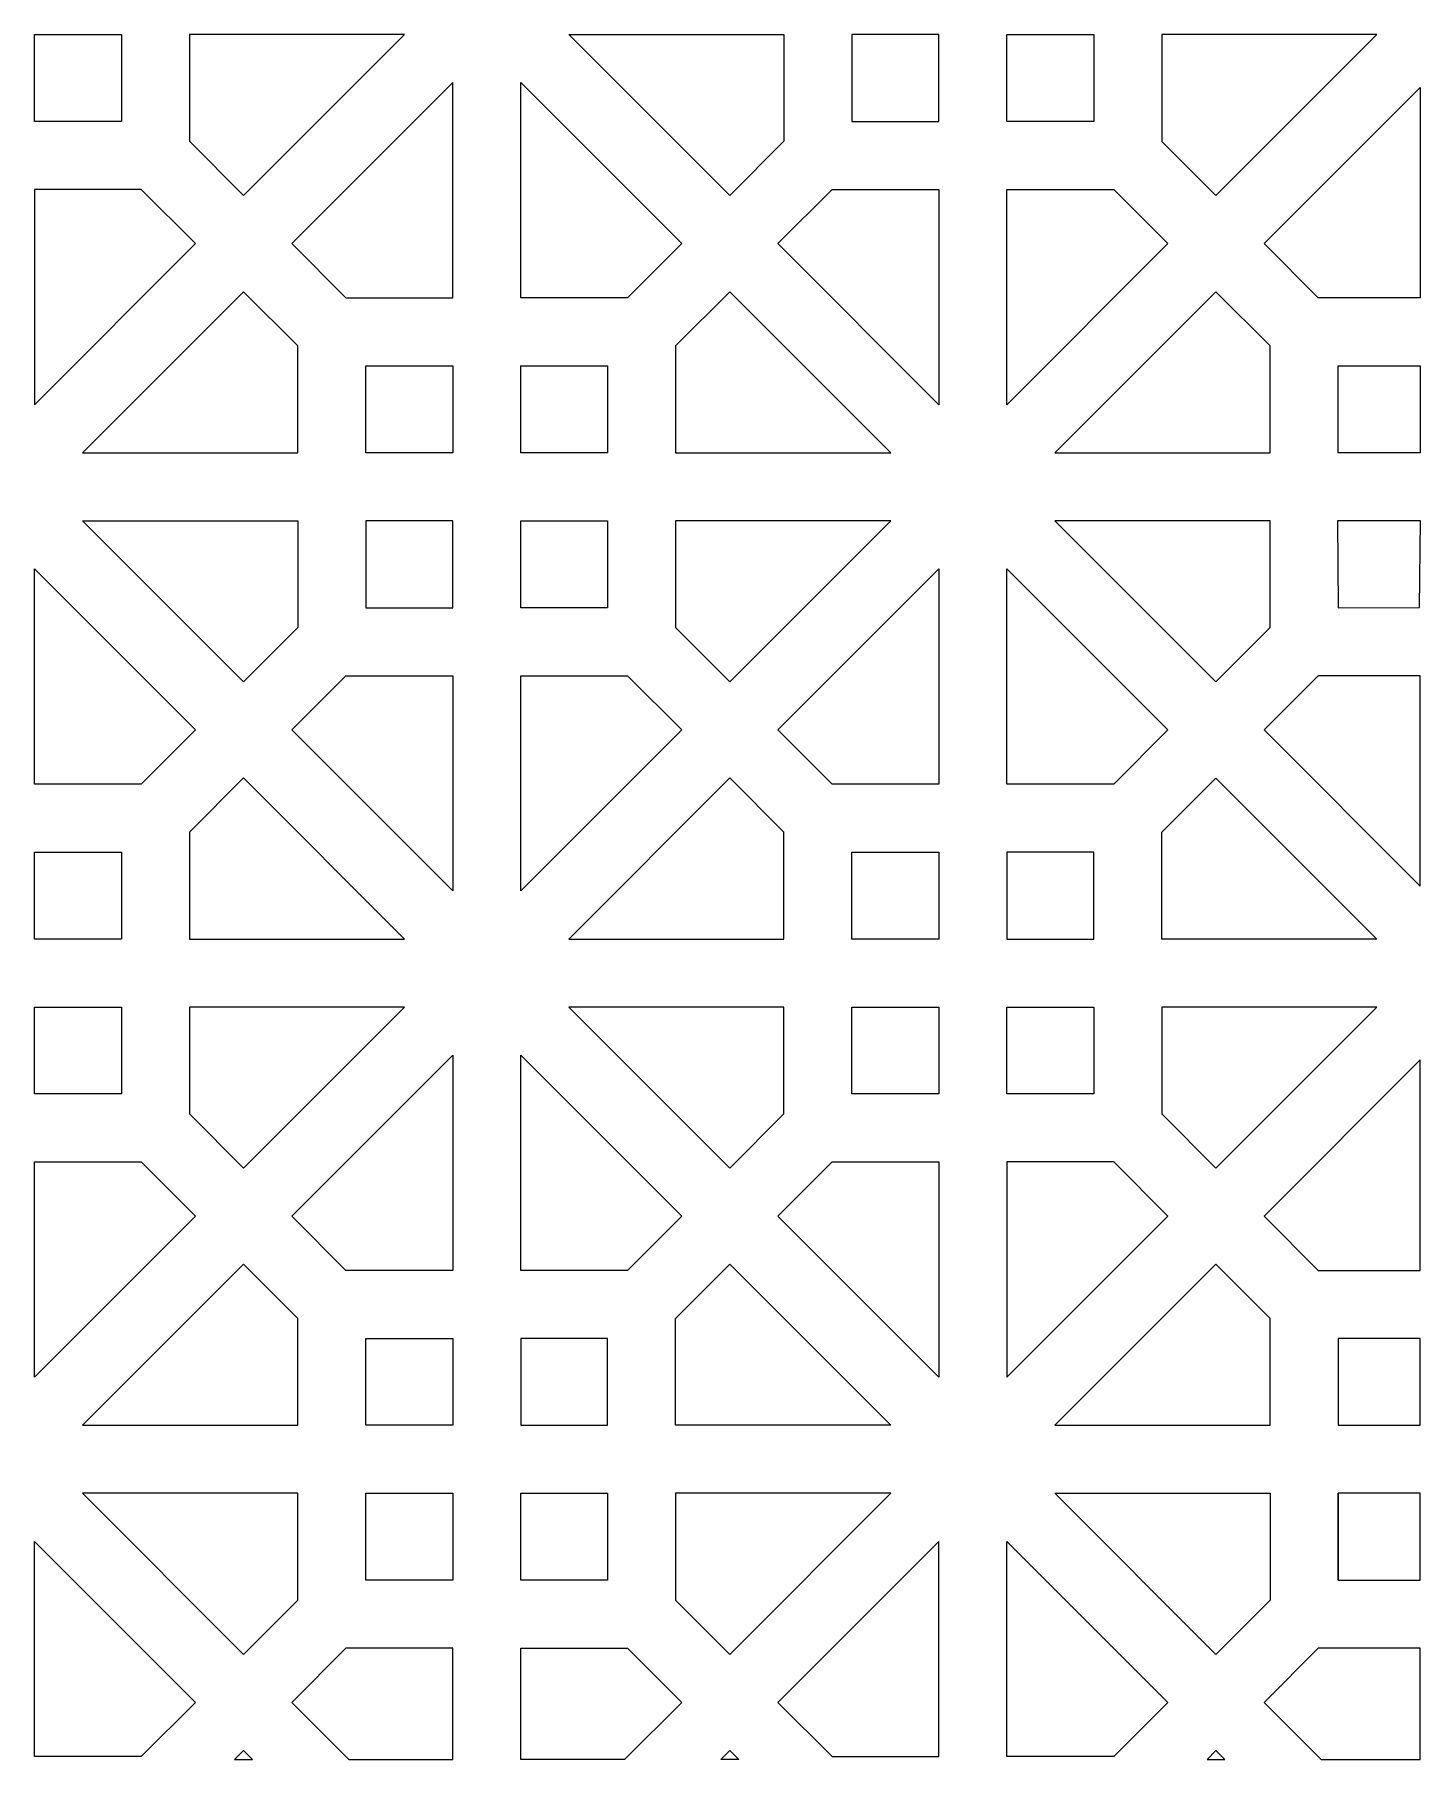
# Model space of a CAD drawing. Header units: centimetres. Extents: x -89 to 89, y -100 to 100.
# Drawn here: x 52 to 88.69, y -99.99 to -54.33 of the extents above; entities that cross this region are included whole.
import ezdxf

# ---------------------------------------------------------------- set-up
doc = ezdxf.new("R2010")
doc.units = ezdxf.units.CM
doc.header["$MEASUREMENT"] = 0
doc.layers.add('layer 1', color=7, linetype='Continuous')

msp = doc.modelspace()

# ---------------------------------------------------------------- linework, layer by layer
at = {"layer": 'layer 1', "color": 177, "lineweight": 9}
for points, knots in [([(54.29861, -54.3339), (54.29861, -54.3339), (51.99859, -54.3339), (51.99859, -54.3339), (51.99859, -54.3339), (51.99859, -54.3339), (51.99922, -56.63367), (51.99922, -56.63367), (51.99922, -56.63367), (51.99922, -56.63367), (54.29925, -56.63367), (54.29925, -56.63367), (54.29925, -56.63367), (54.29925, -56.63367), (54.29861, -54.3339), (54.29861, -54.3339)], [0, 0, 0, 0, 0.2, 0.2, 0.2, 0.2, 0.4, 0.4, 0.4, 0.4, 0.6, 0.6, 0.6, 0.6, 1, 1, 1, 1]), ([(61.79518, -54.3339), (61.79518, -54.3339), (57.53326, -58.59581), (57.53326, -58.59581), (57.53326, -58.59581), (57.53326, -58.59581), (56.09924, -57.16088), (56.09924, -57.16088), (56.09924, -57.16088), (56.09924, -57.16088), (56.09925, -54.33363), (56.09925, -54.33363), (56.09925, -54.33363), (56.09925, -54.33363), (61.79518, -54.3339), (61.79518, -54.3339)], [0, 0, 0, 0, 0.2, 0.2, 0.2, 0.2, 0.4, 0.4, 0.4, 0.4, 0.6, 0.6, 0.6, 0.6, 1, 1, 1, 1]), ([(66.14074, -54.33392), (66.14074, -54.33392), (70.40255, -58.59573), (70.40255, -58.59573), (70.40255, -58.59573), (70.40255, -58.59573), (71.83789, -57.16075), (71.83789, -57.16075), (71.83789, -57.16075), (71.83789, -57.16075), (71.8379, -54.33365), (71.8379, -54.33365), (71.8379, -54.33365), (71.8379, -54.33365), (66.14074, -54.33392), (66.14074, -54.33392)], [0, 0, 0, 0, 0.2, 0.2, 0.2, 0.2, 0.4, 0.4, 0.4, 0.4, 0.6, 0.6, 0.6, 0.6, 1, 1, 1, 1]), ([(73.63726, -54.33392), (73.63726, -54.33392), (75.93728, -54.33392), (75.93728, -54.33392), (75.93728, -54.33392), (75.93728, -54.33392), (75.93792, -56.63361), (75.93792, -56.63361), (75.93792, -56.63361), (75.93792, -56.63361), (73.6379, -56.63361), (73.6379, -56.63361), (73.6379, -56.63361), (73.6379, -56.63361), (73.63726, -54.33392), (73.63726, -54.33392)], [0, 0, 0, 0, 0.2, 0.2, 0.2, 0.2, 0.4, 0.4, 0.4, 0.4, 0.6, 0.6, 0.6, 0.6, 1, 1, 1, 1]), ([(77.73728, -56.63389), (77.73728, -56.63389), (80.03726, -56.63388), (80.03726, -56.63388), (80.03726, -56.63388), (80.03726, -56.63388), (80.03789, -54.33365), (80.03789, -54.33365), (80.03789, -54.33365), (80.03789, -54.33365), (77.73792, -54.33366), (77.73792, -54.33366), (77.73792, -54.33366), (77.73792, -54.33366), (77.73728, -56.63389), (77.73728, -56.63389)], [0, 0, 0, 0, 0.2, 0.2, 0.2, 0.2, 0.4, 0.4, 0.4, 0.4, 0.6, 0.6, 0.6, 0.6, 1, 1, 1, 1]), ([(81.83726, -57.16109), (81.83726, -57.16109), (81.83726, -54.33392), (81.83726, -54.33392), (81.83726, -54.33392), (81.83726, -54.33392), (87.53446, -54.33365), (87.53446, -54.33365), (87.53446, -54.33365), (87.53446, -54.33365), (83.27259, -58.5955), (83.27259, -58.5955), (83.27259, -58.5955), (83.27259, -58.5955), (81.83726, -57.16109), (81.83726, -57.16109)], [0, 0, 0, 0, 0.2, 0.2, 0.2, 0.2, 0.4, 0.4, 0.4, 0.4, 0.6, 0.6, 0.6, 0.6, 1, 1, 1, 1]), ([(63.06792, -55.60671), (63.06792, -55.60671), (63.06794, -61.30324), (63.06794, -61.30324), (63.06794, -61.30324), (63.06794, -61.30324), (60.24136, -61.30297), (60.24136, -61.30297), (60.24136, -61.30297), (60.24136, -61.30297), (58.8067, -59.86831), (58.8067, -59.86831), (58.8067, -59.86831), (58.8067, -59.86831), (63.06792, -55.60671), (63.06792, -55.60671)], [0, 0, 0, 0, 0.2, 0.2, 0.2, 0.2, 0.4, 0.4, 0.4, 0.4, 0.6, 0.6, 0.6, 0.6, 1, 1, 1, 1]), ([(69.12978, -59.86856), (69.12978, -59.86856), (64.86794, -55.60671), (64.86794, -55.60671), (64.86794, -55.60671), (64.86794, -55.60671), (64.86858, -61.30297), (64.86858, -61.30297), (64.86858, -61.30297), (64.86858, -61.30297), (67.69573, -61.30297), (67.69573, -61.30297), (67.69573, -61.30297), (67.69573, -61.30297), (69.12978, -59.86856), (69.12978, -59.86856)], [0, 0, 0, 0, 0.2, 0.2, 0.2, 0.2, 0.4, 0.4, 0.4, 0.4, 0.6, 0.6, 0.6, 0.6, 1, 1, 1, 1]), ([(88.67955, -55.73384), (88.67955, -55.73384), (84.54478, -59.86863), (84.54478, -59.86863), (84.54478, -59.86863), (84.54478, -59.86863), (85.9801, -61.30304), (85.9801, -61.30304), (85.9801, -61.30304), (85.9801, -61.30304), (88.68019, -61.3031), (88.68019, -61.3031), (88.68019, -61.3031), (88.68019, -61.3031), (88.67955, -55.73384), (88.67955, -55.73384)], [0, 0, 0, 0, 0.2, 0.2, 0.2, 0.2, 0.4, 0.4, 0.4, 0.4, 0.6, 0.6, 0.6, 0.6, 1, 1, 1, 1]), ([(51.99861, -64.13047), (51.99861, -64.13047), (51.99859, -58.43394), (51.99859, -58.43394), (51.99859, -58.43394), (51.99859, -58.43394), (54.82645, -58.43367), (54.82645, -58.43367), (54.82645, -58.43367), (54.82645, -58.43367), (56.26111, -59.86833), (56.26111, -59.86833), (56.26111, -59.86833), (56.26111, -59.86833), (51.99861, -64.13047), (51.99861, -64.13047)], [0, 0, 0, 0, 0.2, 0.2, 0.2, 0.2, 0.4, 0.4, 0.4, 0.4, 0.6, 0.6, 0.6, 0.6, 1, 1, 1, 1]), ([(71.67534, -59.86853), (71.67534, -59.86853), (75.93728, -64.13046), (75.93728, -64.13046), (75.93728, -64.13046), (75.93728, -64.13046), (75.93792, -58.43361), (75.93792, -58.43361), (75.93792, -58.43361), (75.93792, -58.43361), (73.11062, -58.43359), (73.11062, -58.43359), (73.11062, -58.43359), (73.11062, -58.43359), (71.67534, -59.86853), (71.67534, -59.86853)], [0, 0, 0, 0, 0.2, 0.2, 0.2, 0.2, 0.4, 0.4, 0.4, 0.4, 0.6, 0.6, 0.6, 0.6, 1, 1, 1, 1]), ([(77.73728, -64.13045), (77.73728, -64.13045), (81.99915, -59.86855), (81.99915, -59.86855), (81.99915, -59.86855), (81.99915, -59.86855), (80.56511, -58.4336), (80.56511, -58.4336), (80.56511, -58.4336), (80.56511, -58.4336), (77.73792, -58.4336), (77.73792, -58.4336), (77.73792, -58.4336), (77.73792, -58.4336), (77.73728, -64.13045), (77.73728, -64.13045)], [0, 0, 0, 0, 0.2, 0.2, 0.2, 0.2, 0.4, 0.4, 0.4, 0.4, 0.6, 0.6, 0.6, 0.6, 1, 1, 1, 1]), ([(53.27135, -65.40328), (53.27135, -65.40328), (57.53327, -61.14137), (57.53327, -61.14137), (57.53327, -61.14137), (57.53327, -61.14137), (58.96857, -62.57576), (58.96857, -62.57576), (58.96857, -62.57576), (58.96857, -62.57576), (58.96856, -65.40301), (58.96856, -65.40301), (58.96856, -65.40301), (58.96856, -65.40301), (53.27135, -65.40328), (53.27135, -65.40328)], [0, 0, 0, 0, 0.2, 0.2, 0.2, 0.2, 0.4, 0.4, 0.4, 0.4, 0.6, 0.6, 0.6, 0.6, 1, 1, 1, 1]), ([(68.96792, -65.40328), (68.96792, -65.40328), (68.96792, -62.57598), (68.96792, -62.57598), (68.96792, -62.57598), (68.96792, -62.57598), (70.4032, -61.14108), (70.4032, -61.14108), (70.4032, -61.14108), (70.4032, -61.14108), (74.66515, -65.40301), (74.66515, -65.40301), (74.66515, -65.40301), (74.66515, -65.40301), (68.96792, -65.40328), (68.96792, -65.40328)], [0, 0, 0, 0, 0.2, 0.2, 0.2, 0.2, 0.4, 0.4, 0.4, 0.4, 0.6, 0.6, 0.6, 0.6, 1, 1, 1, 1]), ([(84.70667, -62.57609), (84.70667, -62.57609), (84.70667, -65.40326), (84.70667, -65.40326), (84.70667, -65.40326), (84.70667, -65.40326), (79.01075, -65.40299), (79.01075, -65.40299), (79.01075, -65.40299), (79.01075, -65.40299), (83.27262, -61.14114), (83.27262, -61.14114), (83.27262, -61.14114), (83.27262, -61.14114), (84.70667, -62.57609), (84.70667, -62.57609)], [0, 0, 0, 0, 0.2, 0.2, 0.2, 0.2, 0.4, 0.4, 0.4, 0.4, 0.6, 0.6, 0.6, 0.6, 1, 1, 1, 1]), ([(60.76792, -65.40328), (60.76792, -65.40328), (63.06794, -65.40328), (63.06794, -65.40328), (63.06794, -65.40328), (63.06794, -65.40328), (63.06859, -63.10297), (63.06859, -63.10297), (63.06859, -63.10297), (63.06859, -63.10297), (60.76856, -63.10297), (60.76856, -63.10297), (60.76856, -63.10297), (60.76856, -63.10297), (60.76792, -65.40328), (60.76792, -65.40328)], [0, 0, 0, 0, 0.2, 0.2, 0.2, 0.2, 0.4, 0.4, 0.4, 0.4, 0.6, 0.6, 0.6, 0.6, 1, 1, 1, 1]), ([(64.86794, -63.10324), (64.86794, -63.10324), (64.86794, -65.40328), (64.86794, -65.40328), (64.86794, -65.40328), (64.86794, -65.40328), (67.16857, -65.40301), (67.16857, -65.40301), (67.16857, -65.40301), (67.16857, -65.40301), (67.16856, -63.10297), (67.16856, -63.10297), (67.16856, -63.10297), (67.16856, -63.10297), (64.86794, -63.10324), (64.86794, -63.10324)], [0, 0, 0, 0, 0.2, 0.2, 0.2, 0.2, 0.4, 0.4, 0.4, 0.4, 0.6, 0.6, 0.6, 0.6, 1, 1, 1, 1]), ([(88.67955, -65.40329), (88.67955, -65.40329), (88.67955, -63.10329), (88.67955, -63.10329), (88.67955, -63.10329), (88.67955, -63.10329), (86.50731, -63.10303), (86.50731, -63.10303), (86.50731, -63.10303), (86.50731, -63.10303), (86.50732, -65.40299), (86.50732, -65.40299), (86.50732, -65.40299), (86.50732, -65.40299), (88.67955, -65.40329), (88.67955, -65.40329)], [0, 0, 0, 0, 0.2, 0.2, 0.2, 0.2, 0.4, 0.4, 0.4, 0.4, 0.6, 0.6, 0.6, 0.6, 1, 1, 1, 1]), ([(53.2714, -67.20328), (53.2714, -67.20328), (57.53321, -71.46509), (57.53321, -71.46509), (57.53321, -71.46509), (57.53321, -71.46509), (58.96855, -70.03011), (58.96855, -70.03011), (58.96855, -70.03011), (58.96855, -70.03011), (58.96856, -67.20301), (58.96856, -67.20301), (58.96856, -67.20301), (58.96856, -67.20301), (53.2714, -67.20328), (53.2714, -67.20328)], [0, 0, 0, 0, 0.2, 0.2, 0.2, 0.2, 0.4, 0.4, 0.4, 0.4, 0.6, 0.6, 0.6, 0.6, 1, 1, 1, 1]), ([(60.76792, -67.20328), (60.76792, -67.20328), (63.06794, -67.20328), (63.06794, -67.20328), (63.06794, -67.20328), (63.06794, -67.20328), (63.06858, -69.50297), (63.06858, -69.50297), (63.06858, -69.50297), (63.06858, -69.50297), (60.76856, -69.50297), (60.76856, -69.50297), (60.76856, -69.50297), (60.76856, -69.50297), (60.76792, -67.20328), (60.76792, -67.20328)], [0, 0, 0, 0, 0.2, 0.2, 0.2, 0.2, 0.4, 0.4, 0.4, 0.4, 0.6, 0.6, 0.6, 0.6, 1, 1, 1, 1]), ([(64.86794, -69.50325), (64.86794, -69.50325), (67.16792, -69.50324), (67.16792, -69.50324), (67.16792, -69.50324), (67.16792, -69.50324), (67.16855, -67.20301), (67.16855, -67.20301), (67.16855, -67.20301), (67.16855, -67.20301), (64.86858, -67.20302), (64.86858, -67.20302), (64.86858, -67.20302), (64.86858, -67.20302), (64.86794, -69.50325), (64.86794, -69.50325)], [0, 0, 0, 0, 0.2, 0.2, 0.2, 0.2, 0.4, 0.4, 0.4, 0.4, 0.6, 0.6, 0.6, 0.6, 1, 1, 1, 1]), ([(68.96792, -70.03045), (68.96792, -70.03045), (68.96792, -67.20328), (68.96792, -67.20328), (68.96792, -67.20328), (68.96792, -67.20328), (74.66512, -67.20301), (74.66512, -67.20301), (74.66512, -67.20301), (74.66512, -67.20301), (70.40325, -71.46486), (70.40325, -71.46486), (70.40325, -71.46486), (70.40325, -71.46486), (68.96792, -70.03045), (68.96792, -70.03045)], [0, 0, 0, 0, 0.2, 0.2, 0.2, 0.2, 0.4, 0.4, 0.4, 0.4, 0.6, 0.6, 0.6, 0.6, 1, 1, 1, 1]), ([(84.70667, -67.20326), (84.70667, -67.20326), (84.70667, -70.03056), (84.70667, -70.03056), (84.70667, -70.03056), (84.70667, -70.03056), (83.27267, -71.46492), (83.27267, -71.46492), (83.27267, -71.46492), (83.27267, -71.46492), (79.01072, -67.20299), (79.01072, -67.20299), (79.01072, -67.20299), (79.01072, -67.20299), (84.70667, -67.20326), (84.70667, -67.20326)], [0, 0, 0, 0, 0.2, 0.2, 0.2, 0.2, 0.4, 0.4, 0.4, 0.4, 0.6, 0.6, 0.6, 0.6, 1, 1, 1, 1]), ([(88.68638, -67.20249), (88.68638, -67.20249), (88.66117, -69.50249), (88.66117, -69.50249), (88.66117, -69.50249), (88.66117, -69.50249), (86.50731, -69.50303), (86.50731, -69.50303), (86.50731, -69.50303), (86.50731, -69.50303), (86.48892, -67.20222), (86.48892, -67.20222), (86.48892, -67.20222), (86.48892, -67.20222), (88.68638, -67.20249), (88.68638, -67.20249)], [0, 0, 0, 0, 0.2, 0.2, 0.2, 0.2, 0.4, 0.4, 0.4, 0.4, 0.6, 0.6, 0.6, 0.6, 1, 1, 1, 1]), ([(56.26042, -72.7379), (56.26042, -72.7379), (51.99858, -68.47605), (51.99858, -68.47605), (51.99858, -68.47605), (51.99858, -68.47605), (51.99922, -74.17231), (51.99922, -74.17231), (51.99922, -74.17231), (51.99922, -74.17231), (54.82637, -74.17231), (54.82637, -74.17231), (54.82637, -74.17231), (54.82637, -74.17231), (56.26042, -72.7379), (56.26042, -72.7379)], [0, 0, 0, 0, 0.2, 0.2, 0.2, 0.2, 0.4, 0.4, 0.4, 0.4, 0.6, 0.6, 0.6, 0.6, 1, 1, 1, 1]), ([(75.93731, -68.47609), (75.93731, -68.47609), (71.67544, -72.73799), (71.67544, -72.73799), (71.67544, -72.73799), (71.67544, -72.73799), (73.11076, -74.1724), (73.11076, -74.1724), (73.11076, -74.1724), (73.11076, -74.1724), (75.93795, -74.1724), (75.93795, -74.1724), (75.93795, -74.1724), (75.93795, -74.1724), (75.93731, -68.47609), (75.93731, -68.47609)], [0, 0, 0, 0, 0.2, 0.2, 0.2, 0.2, 0.4, 0.4, 0.4, 0.4, 0.6, 0.6, 0.6, 0.6, 1, 1, 1, 1]), ([(81.99925, -72.73801), (81.99925, -72.73801), (77.73731, -68.47608), (77.73731, -68.47608), (77.73731, -68.47608), (77.73731, -68.47608), (77.73795, -74.17239), (77.73795, -74.17239), (77.73795, -74.17239), (77.73795, -74.17239), (80.56525, -74.17241), (80.56525, -74.17241), (80.56525, -74.17241), (80.56525, -74.17241), (81.99925, -72.73801), (81.99925, -72.73801)], [0, 0, 0, 0, 0.2, 0.2, 0.2, 0.2, 0.4, 0.4, 0.4, 0.4, 0.6, 0.6, 0.6, 0.6, 1, 1, 1, 1]), ([(58.806, -72.73789), (58.806, -72.73789), (63.06794, -76.99982), (63.06794, -76.99982), (63.06794, -76.99982), (63.06794, -76.99982), (63.06858, -71.30297), (63.06858, -71.30297), (63.06858, -71.30297), (63.06858, -71.30297), (60.24128, -71.30295), (60.24128, -71.30295), (60.24128, -71.30295), (60.24128, -71.30295), (58.806, -72.73789), (58.806, -72.73789)], [0, 0, 0, 0, 0.2, 0.2, 0.2, 0.2, 0.4, 0.4, 0.4, 0.4, 0.6, 0.6, 0.6, 0.6, 1, 1, 1, 1]), ([(64.86794, -76.99981), (64.86794, -76.99981), (69.12981, -72.73791), (69.12981, -72.73791), (69.12981, -72.73791), (69.12981, -72.73791), (67.69577, -71.30296), (67.69577, -71.30296), (67.69577, -71.30296), (67.69577, -71.30296), (64.86858, -71.30296), (64.86858, -71.30296), (64.86858, -71.30296), (64.86858, -71.30296), (64.86794, -76.99981), (64.86794, -76.99981)], [0, 0, 0, 0, 0.2, 0.2, 0.2, 0.2, 0.4, 0.4, 0.4, 0.4, 0.6, 0.6, 0.6, 0.6, 1, 1, 1, 1]), ([(88.67955, -71.3033), (88.67955, -71.3033), (88.67955, -76.8727), (88.67955, -76.8727), (88.67955, -76.8727), (88.67955, -76.8727), (84.54545, -72.73771), (84.54545, -72.73771), (84.54545, -72.73771), (84.54545, -72.73771), (85.98014, -71.30303), (85.98014, -71.30303), (85.98014, -71.30303), (85.98014, -71.30303), (88.67955, -71.3033), (88.67955, -71.3033)], [0, 0, 0, 0, 0.2, 0.2, 0.2, 0.2, 0.4, 0.4, 0.4, 0.4, 0.6, 0.6, 0.6, 0.6, 1, 1, 1, 1]), ([(56.09856, -78.27262), (56.09856, -78.27262), (56.09856, -75.44532), (56.09856, -75.44532), (56.09856, -75.44532), (56.09856, -75.44532), (57.53384, -74.01042), (57.53384, -74.01042), (57.53384, -74.01042), (57.53384, -74.01042), (61.79579, -78.27235), (61.79579, -78.27235), (61.79579, -78.27235), (61.79579, -78.27235), (56.09856, -78.27262), (56.09856, -78.27262)], [0, 0, 0, 0, 0.2, 0.2, 0.2, 0.2, 0.4, 0.4, 0.4, 0.4, 0.6, 0.6, 0.6, 0.6, 1, 1, 1, 1]), ([(71.83733, -75.44545), (71.83733, -75.44545), (71.83733, -78.27262), (71.83733, -78.27262), (71.83733, -78.27262), (71.83733, -78.27262), (66.14141, -78.27235), (66.14141, -78.27235), (66.14141, -78.27235), (66.14141, -78.27235), (70.40328, -74.0105), (70.40328, -74.0105), (70.40328, -74.0105), (70.40328, -74.0105), (71.83733, -75.44545), (71.83733, -75.44545)], [0, 0, 0, 0, 0.2, 0.2, 0.2, 0.2, 0.4, 0.4, 0.4, 0.4, 0.6, 0.6, 0.6, 0.6, 1, 1, 1, 1]), ([(87.53385, -78.27262), (87.53385, -78.27262), (83.27204, -74.01081), (83.27204, -74.01081), (83.27204, -74.01081), (83.27204, -74.01081), (81.83798, -75.44525), (81.83798, -75.44525), (81.83798, -75.44525), (81.83798, -75.44525), (81.83797, -78.27235), (81.83797, -78.27235), (81.83797, -78.27235), (81.83797, -78.27235), (87.53385, -78.27262), (87.53385, -78.27262)], [0, 0, 0, 0, 0.2, 0.2, 0.2, 0.2, 0.4, 0.4, 0.4, 0.4, 0.6, 0.6, 0.6, 0.6, 1, 1, 1, 1]), ([(51.99858, -75.97258), (51.99858, -75.97258), (51.99858, -78.27262), (51.99858, -78.27262), (51.99858, -78.27262), (51.99858, -78.27262), (54.29921, -78.27235), (54.29921, -78.27235), (54.29921, -78.27235), (54.29921, -78.27235), (54.2992, -75.97231), (54.2992, -75.97231), (54.2992, -75.97231), (54.2992, -75.97231), (51.99858, -75.97258), (51.99858, -75.97258)], [0, 0, 0, 0, 0.2, 0.2, 0.2, 0.2, 0.4, 0.4, 0.4, 0.4, 0.6, 0.6, 0.6, 0.6, 1, 1, 1, 1]), ([(75.93731, -75.97265), (75.93731, -75.97265), (73.63733, -75.97266), (73.63733, -75.97266), (73.63733, -75.97266), (73.63733, -75.97266), (73.63798, -78.27235), (73.63798, -78.27235), (73.63798, -78.27235), (73.63798, -78.27235), (75.93795, -78.27234), (75.93795, -78.27234), (75.93795, -78.27234), (75.93795, -78.27234), (75.93731, -75.97265), (75.93731, -75.97265)], [0, 0, 0, 0, 0.2, 0.2, 0.2, 0.2, 0.4, 0.4, 0.4, 0.4, 0.6, 0.6, 0.6, 0.6, 1, 1, 1, 1]), ([(80.03733, -78.27262), (80.03733, -78.27262), (77.73731, -78.27262), (77.73731, -78.27262), (77.73731, -78.27262), (77.73731, -78.27262), (77.73795, -75.97239), (77.73795, -75.97239), (77.73795, -75.97239), (77.73795, -75.97239), (80.03797, -75.97239), (80.03797, -75.97239), (80.03797, -75.97239), (80.03797, -75.97239), (80.03733, -78.27262), (80.03733, -78.27262)], [0, 0, 0, 0, 0.2, 0.2, 0.2, 0.2, 0.4, 0.4, 0.4, 0.4, 0.6, 0.6, 0.6, 0.6, 1, 1, 1, 1]), ([(51.99858, -82.37259), (51.99858, -82.37259), (54.29856, -82.37258), (54.29856, -82.37258), (54.29856, -82.37258), (54.29856, -82.37258), (54.29919, -80.07235), (54.29919, -80.07235), (54.29919, -80.07235), (54.29919, -80.07235), (51.99922, -80.07236), (51.99922, -80.07236), (51.99922, -80.07236), (51.99922, -80.07236), (51.99858, -82.37259), (51.99858, -82.37259)], [0, 0, 0, 0, 0.2, 0.2, 0.2, 0.2, 0.4, 0.4, 0.4, 0.4, 0.6, 0.6, 0.6, 0.6, 1, 1, 1, 1]), ([(56.09856, -82.89979), (56.09856, -82.89979), (56.09856, -80.07262), (56.09856, -80.07262), (56.09856, -80.07262), (56.09856, -80.07262), (61.79576, -80.07235), (61.79576, -80.07235), (61.79576, -80.07235), (61.79576, -80.07235), (57.53389, -84.3342), (57.53389, -84.3342), (57.53389, -84.3342), (57.53389, -84.3342), (56.09856, -82.89979), (56.09856, -82.89979)], [0, 0, 0, 0, 0.2, 0.2, 0.2, 0.2, 0.4, 0.4, 0.4, 0.4, 0.6, 0.6, 0.6, 0.6, 1, 1, 1, 1]), ([(71.83733, -80.07262), (71.83733, -80.07262), (71.83733, -82.89992), (71.83733, -82.89992), (71.83733, -82.89992), (71.83733, -82.89992), (70.40333, -84.33428), (70.40333, -84.33428), (70.40333, -84.33428), (70.40333, -84.33428), (66.14138, -80.07235), (66.14138, -80.07235), (66.14138, -80.07235), (66.14138, -80.07235), (71.83733, -80.07262), (71.83733, -80.07262)], [0, 0, 0, 0, 0.2, 0.2, 0.2, 0.2, 0.4, 0.4, 0.4, 0.4, 0.6, 0.6, 0.6, 0.6, 1, 1, 1, 1]), ([(75.93731, -82.37266), (75.93731, -82.37266), (75.93731, -80.07262), (75.93731, -80.07262), (75.93731, -80.07262), (75.93731, -80.07262), (73.63796, -80.07235), (73.63796, -80.07235), (73.63796, -80.07235), (73.63796, -80.07235), (73.63797, -82.37239), (73.63797, -82.37239), (73.63797, -82.37239), (73.63797, -82.37239), (75.93731, -82.37266), (75.93731, -82.37266)], [0, 0, 0, 0, 0.2, 0.2, 0.2, 0.2, 0.4, 0.4, 0.4, 0.4, 0.6, 0.6, 0.6, 0.6, 1, 1, 1, 1]), ([(80.03733, -80.07262), (80.03733, -80.07262), (77.73731, -80.07262), (77.73731, -80.07262), (77.73731, -80.07262), (77.73731, -80.07262), (77.73794, -82.37239), (77.73794, -82.37239), (77.73794, -82.37239), (77.73794, -82.37239), (80.03797, -82.37239), (80.03797, -82.37239), (80.03797, -82.37239), (80.03797, -82.37239), (80.03733, -80.07262), (80.03733, -80.07262)], [0, 0, 0, 0, 0.2, 0.2, 0.2, 0.2, 0.4, 0.4, 0.4, 0.4, 0.6, 0.6, 0.6, 0.6, 1, 1, 1, 1]), ([(87.5339, -80.07262), (87.5339, -80.07262), (83.27198, -84.33453), (83.27198, -84.33453), (83.27198, -84.33453), (83.27198, -84.33453), (81.83796, -82.8996), (81.83796, -82.8996), (81.83796, -82.8996), (81.83796, -82.8996), (81.83797, -80.07235), (81.83797, -80.07235), (81.83797, -80.07235), (81.83797, -80.07235), (87.5339, -80.07262), (87.5339, -80.07262)], [0, 0, 0, 0, 0.2, 0.2, 0.2, 0.2, 0.4, 0.4, 0.4, 0.4, 0.6, 0.6, 0.6, 0.6, 1, 1, 1, 1]), ([(63.06795, -81.34543), (63.06795, -81.34543), (58.80608, -85.60733), (58.80608, -85.60733), (58.80608, -85.60733), (58.80608, -85.60733), (60.2414, -87.04174), (60.2414, -87.04174), (60.2414, -87.04174), (60.2414, -87.04174), (63.06859, -87.04174), (63.06859, -87.04174), (63.06859, -87.04174), (63.06859, -87.04174), (63.06795, -81.34543), (63.06795, -81.34543)], [0, 0, 0, 0, 0.2, 0.2, 0.2, 0.2, 0.4, 0.4, 0.4, 0.4, 0.6, 0.6, 0.6, 0.6, 1, 1, 1, 1]), ([(69.12989, -85.60735), (69.12989, -85.60735), (64.86795, -81.34542), (64.86795, -81.34542), (64.86795, -81.34542), (64.86795, -81.34542), (64.86859, -87.04173), (64.86859, -87.04173), (64.86859, -87.04173), (64.86859, -87.04173), (67.69589, -87.04175), (67.69589, -87.04175), (67.69589, -87.04175), (67.69589, -87.04175), (69.12989, -85.60735), (69.12989, -85.60735)], [0, 0, 0, 0, 0.2, 0.2, 0.2, 0.2, 0.4, 0.4, 0.4, 0.4, 0.6, 0.6, 0.6, 0.6, 1, 1, 1, 1]), ([(88.67955, -81.47254), (88.67955, -81.47254), (88.67955, -87.04195), (88.67955, -87.04195), (88.67955, -87.04195), (88.67955, -87.04195), (85.9801, -87.04169), (85.9801, -87.04169), (85.9801, -87.04169), (85.9801, -87.04169), (84.54544, -85.60703), (84.54544, -85.60703), (84.54544, -85.60703), (84.54544, -85.60703), (88.67955, -81.47254), (88.67955, -81.47254)], [0, 0, 0, 0, 0.2, 0.2, 0.2, 0.2, 0.4, 0.4, 0.4, 0.4, 0.6, 0.6, 0.6, 0.6, 1, 1, 1, 1]), ([(51.99858, -89.86915), (51.99858, -89.86915), (56.26045, -85.60725), (56.26045, -85.60725), (56.26045, -85.60725), (56.26045, -85.60725), (54.82641, -84.1723), (54.82641, -84.1723), (54.82641, -84.1723), (54.82641, -84.1723), (51.99922, -84.1723), (51.99922, -84.1723), (51.99922, -84.1723), (51.99922, -84.1723), (51.99858, -89.86915), (51.99858, -89.86915)], [0, 0, 0, 0, 0.2, 0.2, 0.2, 0.2, 0.4, 0.4, 0.4, 0.4, 0.6, 0.6, 0.6, 0.6, 1, 1, 1, 1]), ([(71.67547, -85.60734), (71.67547, -85.60734), (75.93731, -89.86919), (75.93731, -89.86919), (75.93731, -89.86919), (75.93731, -89.86919), (75.93795, -84.17239), (75.93795, -84.17239), (75.93795, -84.17239), (75.93795, -84.17239), (73.1108, -84.17239), (73.1108, -84.17239), (73.1108, -84.17239), (73.1108, -84.17239), (71.67547, -85.60734), (71.67547, -85.60734)], [0, 0, 0, 0, 0.2, 0.2, 0.2, 0.2, 0.4, 0.4, 0.4, 0.4, 0.6, 0.6, 0.6, 0.6, 1, 1, 1, 1]), ([(77.73733, -89.86919), (77.73733, -89.86919), (77.73731, -84.17266), (77.73731, -84.17266), (77.73731, -84.17266), (77.73731, -84.17266), (80.56517, -84.17239), (80.56517, -84.17239), (80.56517, -84.17239), (80.56517, -84.17239), (81.99983, -85.60705), (81.99983, -85.60705), (81.99983, -85.60705), (81.99983, -85.60705), (77.73733, -89.86919), (77.73733, -89.86919)], [0, 0, 0, 0, 0.2, 0.2, 0.2, 0.2, 0.4, 0.4, 0.4, 0.4, 0.6, 0.6, 0.6, 0.6, 1, 1, 1, 1]), ([(58.96797, -88.31479), (58.96797, -88.31479), (58.96797, -91.14196), (58.96797, -91.14196), (58.96797, -91.14196), (58.96797, -91.14196), (53.27205, -91.14169), (53.27205, -91.14169), (53.27205, -91.14169), (53.27205, -91.14169), (57.53392, -86.87984), (57.53392, -86.87984), (57.53392, -86.87984), (57.53392, -86.87984), (58.96797, -88.31479), (58.96797, -88.31479)], [0, 0, 0, 0, 0.2, 0.2, 0.2, 0.2, 0.4, 0.4, 0.4, 0.4, 0.6, 0.6, 0.6, 0.6, 1, 1, 1, 1]), ([(74.66449, -91.14196), (74.66449, -91.14196), (70.40268, -86.88015), (70.40268, -86.88015), (70.40268, -86.88015), (70.40268, -86.88015), (68.96862, -88.31459), (68.96862, -88.31459), (68.96862, -88.31459), (68.96862, -88.31459), (68.96861, -91.14169), (68.96861, -91.14169), (68.96861, -91.14169), (68.96861, -91.14169), (74.66449, -91.14196), (74.66449, -91.14196)], [0, 0, 0, 0, 0.2, 0.2, 0.2, 0.2, 0.4, 0.4, 0.4, 0.4, 0.6, 0.6, 0.6, 0.6, 1, 1, 1, 1]), ([(79.01009, -91.142), (79.01009, -91.142), (83.27201, -86.88009), (83.27201, -86.88009), (83.27201, -86.88009), (83.27201, -86.88009), (84.70731, -88.31448), (84.70731, -88.31448), (84.70731, -88.31448), (84.70731, -88.31448), (84.7073, -91.14173), (84.7073, -91.14173), (84.7073, -91.14173), (84.7073, -91.14173), (79.01009, -91.142), (79.01009, -91.142)], [0, 0, 0, 0, 0.2, 0.2, 0.2, 0.2, 0.4, 0.4, 0.4, 0.4, 0.6, 0.6, 0.6, 0.6, 1, 1, 1, 1]), ([(63.06795, -88.84199), (63.06795, -88.84199), (60.76797, -88.842), (60.76797, -88.842), (60.76797, -88.842), (60.76797, -88.842), (60.76862, -91.14169), (60.76862, -91.14169), (60.76862, -91.14169), (60.76862, -91.14169), (63.06859, -91.14168), (63.06859, -91.14168), (63.06859, -91.14168), (63.06859, -91.14168), (63.06795, -88.84199), (63.06795, -88.84199)], [0, 0, 0, 0, 0.2, 0.2, 0.2, 0.2, 0.4, 0.4, 0.4, 0.4, 0.6, 0.6, 0.6, 0.6, 1, 1, 1, 1]), ([(67.16797, -91.14196), (67.16797, -91.14196), (64.86795, -91.14196), (64.86795, -91.14196), (64.86795, -91.14196), (64.86795, -91.14196), (64.86859, -88.84173), (64.86859, -88.84173), (64.86859, -88.84173), (64.86859, -88.84173), (67.16861, -88.84173), (67.16861, -88.84173), (67.16861, -88.84173), (67.16861, -88.84173), (67.16797, -91.14196), (67.16797, -91.14196)], [0, 0, 0, 0, 0.2, 0.2, 0.2, 0.2, 0.4, 0.4, 0.4, 0.4, 0.6, 0.6, 0.6, 0.6, 1, 1, 1, 1]), ([(88.67955, -88.84197), (88.67955, -88.84197), (88.67955, -91.14197), (88.67955, -91.14197), (88.67955, -91.14197), (88.67955, -91.14197), (86.5073, -91.14173), (86.5073, -91.14173), (86.5073, -91.14173), (86.5073, -91.14173), (86.5073, -88.84169), (86.5073, -88.84169), (86.5073, -88.84169), (86.5073, -88.84169), (88.67955, -88.84197), (88.67955, -88.84197)], [0, 0, 0, 0, 0.2, 0.2, 0.2, 0.2, 0.4, 0.4, 0.4, 0.4, 0.6, 0.6, 0.6, 0.6, 1, 1, 1, 1]), ([(58.96797, -92.94196), (58.96797, -92.94196), (58.96797, -95.76926), (58.96797, -95.76926), (58.96797, -95.76926), (58.96797, -95.76926), (57.53397, -97.20362), (57.53397, -97.20362), (57.53397, -97.20362), (57.53397, -97.20362), (53.27202, -92.94169), (53.27202, -92.94169), (53.27202, -92.94169), (53.27202, -92.94169), (58.96797, -92.94196), (58.96797, -92.94196)], [0, 0, 0, 0, 0.2, 0.2, 0.2, 0.2, 0.4, 0.4, 0.4, 0.4, 0.6, 0.6, 0.6, 0.6, 1, 1, 1, 1]), ([(63.06795, -95.242), (63.06795, -95.242), (63.06795, -92.94196), (63.06795, -92.94196), (63.06795, -92.94196), (63.06795, -92.94196), (60.7686, -92.94169), (60.7686, -92.94169), (60.7686, -92.94169), (60.7686, -92.94169), (60.76861, -95.24173), (60.76861, -95.24173), (60.76861, -95.24173), (60.76861, -95.24173), (63.06795, -95.242), (63.06795, -95.242)], [0, 0, 0, 0, 0.2, 0.2, 0.2, 0.2, 0.4, 0.4, 0.4, 0.4, 0.6, 0.6, 0.6, 0.6, 1, 1, 1, 1]), ([(67.16797, -92.94196), (67.16797, -92.94196), (64.86795, -92.94196), (64.86795, -92.94196), (64.86795, -92.94196), (64.86795, -92.94196), (64.86858, -95.24173), (64.86858, -95.24173), (64.86858, -95.24173), (64.86858, -95.24173), (67.16861, -95.24173), (67.16861, -95.24173), (67.16861, -95.24173), (67.16861, -95.24173), (67.16797, -92.94196), (67.16797, -92.94196)], [0, 0, 0, 0, 0.2, 0.2, 0.2, 0.2, 0.4, 0.4, 0.4, 0.4, 0.6, 0.6, 0.6, 0.6, 1, 1, 1, 1]), ([(74.66454, -92.94196), (74.66454, -92.94196), (70.40262, -97.20387), (70.40262, -97.20387), (70.40262, -97.20387), (70.40262, -97.20387), (68.9686, -95.76894), (68.9686, -95.76894), (68.9686, -95.76894), (68.9686, -95.76894), (68.96861, -92.94169), (68.96861, -92.94169), (68.96861, -92.94169), (68.96861, -92.94169), (74.66454, -92.94196), (74.66454, -92.94196)], [0, 0, 0, 0, 0.2, 0.2, 0.2, 0.2, 0.4, 0.4, 0.4, 0.4, 0.6, 0.6, 0.6, 0.6, 1, 1, 1, 1]), ([(79.01014, -92.942), (79.01014, -92.942), (83.27195, -97.20381), (83.27195, -97.20381), (83.27195, -97.20381), (83.27195, -97.20381), (84.70729, -95.76883), (84.70729, -95.76883), (84.70729, -95.76883), (84.70729, -95.76883), (84.7073, -92.94173), (84.7073, -92.94173), (84.7073, -92.94173), (84.7073, -92.94173), (79.01014, -92.942), (79.01014, -92.942)], [0, 0, 0, 0, 0.2, 0.2, 0.2, 0.2, 0.4, 0.4, 0.4, 0.4, 0.6, 0.6, 0.6, 0.6, 1, 1, 1, 1]), ([(88.67955, -92.94201), (88.67955, -92.94201), (88.67955, -95.24205), (88.67955, -95.24205), (88.67955, -95.24205), (88.67955, -95.24205), (86.5073, -95.24169), (86.5073, -95.24169), (86.5073, -95.24169), (86.5073, -95.24169), (86.5073, -92.94173), (86.5073, -92.94173), (86.5073, -92.94173), (86.5073, -92.94173), (88.67955, -92.94201), (88.67955, -92.94201)], [0, 0, 0, 0, 0.2, 0.2, 0.2, 0.2, 0.4, 0.4, 0.4, 0.4, 0.6, 0.6, 0.6, 0.6, 1, 1, 1, 1]), ([(56.26055, -98.47671), (56.26055, -98.47671), (51.99861, -94.21478), (51.99861, -94.21478), (51.99861, -94.21478), (51.99861, -94.21478), (51.99925, -99.91109), (51.99925, -99.91109), (51.99925, -99.91109), (51.99925, -99.91109), (54.82655, -99.91111), (54.82655, -99.91111), (54.82655, -99.91111), (54.82655, -99.91111), (56.26055, -98.47671), (56.26055, -98.47671)], [0, 0, 0, 0, 0.2, 0.2, 0.2, 0.2, 0.4, 0.4, 0.4, 0.4, 0.6, 0.6, 0.6, 0.6, 1, 1, 1, 1]), ([(75.9373, -94.21477), (75.9373, -94.21477), (75.93732, -99.9113), (75.93732, -99.9113), (75.93732, -99.9113), (75.93732, -99.9113), (73.11074, -99.91103), (73.11074, -99.91103), (73.11074, -99.91103), (73.11074, -99.91103), (71.67608, -98.47637), (71.67608, -98.47637), (71.67608, -98.47637), (71.67608, -98.47637), (75.9373, -94.21477), (75.9373, -94.21477)], [0, 0, 0, 0, 0.2, 0.2, 0.2, 0.2, 0.4, 0.4, 0.4, 0.4, 0.6, 0.6, 0.6, 0.6, 1, 1, 1, 1]), ([(81.99916, -98.47662), (81.99916, -98.47662), (77.73732, -94.21477), (77.73732, -94.21477), (77.73732, -94.21477), (77.73732, -94.21477), (77.73796, -99.91103), (77.73796, -99.91103), (77.73796, -99.91103), (77.73796, -99.91103), (80.56511, -99.91103), (80.56511, -99.91103), (80.56511, -99.91103), (80.56511, -99.91103), (81.99916, -98.47662), (81.99916, -98.47662)], [0, 0, 0, 0, 0.2, 0.2, 0.2, 0.2, 0.4, 0.4, 0.4, 0.4, 0.6, 0.6, 0.6, 0.6, 1, 1, 1, 1]), ([(63.06796, -99.98631), (63.06796, -99.98631), (60.31574, -99.98631), (60.31574, -99.98631), (60.31574, -99.98631), (60.31574, -99.98631), (58.80675, -98.47641), (58.80675, -98.47641), (58.80675, -98.47641), (58.80675, -98.47641), (60.24144, -97.04173), (60.24144, -97.04173), (60.24144, -97.04173), (60.24144, -97.04173), (63.06859, -97.04173), (63.06859, -97.04173), (63.06859, -97.04173), (63.06859, -97.04173), (63.06796, -99.98631), (63.06796, -99.98631)], [0, 0, 0, 0, 0.16666667, 0.16666667, 0.16666667, 0.16666667, 0.33333333, 0.33333333, 0.33333333, 0.33333333, 0.5, 0.5, 0.5, 0.5, 0.66666667, 0.66666667, 0.66666667, 0.66666667, 1, 1, 1, 1]), ([(67.62017, -99.98631), (67.62017, -99.98631), (69.12983, -98.47666), (69.12983, -98.47666), (69.12983, -98.47666), (69.12983, -98.47666), (67.69581, -97.04173), (67.69581, -97.04173), (67.69581, -97.04173), (67.69581, -97.04173), (64.86859, -97.04173), (64.86859, -97.04173), (64.86859, -97.04173), (64.86859, -97.04173), (64.86861, -99.98604), (64.86861, -99.98604), (64.86861, -99.98604), (64.86861, -99.98604), (67.62017, -99.98631), (67.62017, -99.98631)], [0, 0, 0, 0, 0.16666667, 0.16666667, 0.16666667, 0.16666667, 0.33333333, 0.33333333, 0.33333333, 0.33333333, 0.5, 0.5, 0.5, 0.5, 0.66666667, 0.66666667, 0.66666667, 0.66666667, 1, 1, 1, 1]), ([(86.05446, -99.98631), (86.05446, -99.98631), (84.54474, -98.47661), (84.54474, -98.47661), (84.54474, -98.47661), (84.54474, -98.47661), (85.98002, -97.04167), (85.98002, -97.04167), (85.98002, -97.04167), (85.98002, -97.04167), (88.68019, -97.04166), (88.68019, -97.04166), (88.68019, -97.04166), (88.68019, -97.04166), (88.68019, -99.98604), (88.68019, -99.98604), (88.68019, -99.98604), (88.68019, -99.98604), (86.05446, -99.98631), (86.05446, -99.98631)], [0, 0, 0, 0, 0.16666667, 0.16666667, 0.16666667, 0.16666667, 0.33333333, 0.33333333, 0.33333333, 0.33333333, 0.5, 0.5, 0.5, 0.5, 0.66666667, 0.66666667, 0.66666667, 0.66666667, 1, 1, 1, 1]), ([(57.77014, -99.98631), (57.77014, -99.98631), (57.29654, -99.98631), (57.29654, -99.98631), (57.29654, -99.98631), (57.29654, -99.98631), (57.53398, -99.74924), (57.53398, -99.74924), (57.53398, -99.74924), (57.53398, -99.74924), (57.77014, -99.98631), (57.77014, -99.98631)], [0, 0, 0, 0, 0.25, 0.25, 0.25, 0.25, 0.5, 0.5, 0.5, 0.5, 1, 1, 1, 1]), ([(70.63954, -99.98631), (70.63954, -99.98631), (70.40265, -99.74943), (70.40265, -99.74943), (70.40265, -99.74943), (70.40265, -99.74943), (70.16641, -99.98604), (70.16641, -99.98604), (70.16641, -99.98604), (70.16641, -99.98604), (70.63954, -99.98631), (70.63954, -99.98631)], [0, 0, 0, 0, 0.25, 0.25, 0.25, 0.25, 0.5, 0.5, 0.5, 0.5, 1, 1, 1, 1]), ([(83.27194, -99.74941), (83.27194, -99.74941), (83.50885, -99.98631), (83.50885, -99.98631), (83.50885, -99.98631), (83.50885, -99.98631), (83.03569, -99.98604), (83.03569, -99.98604), (83.03569, -99.98604), (83.03569, -99.98604), (83.27194, -99.74941), (83.27194, -99.74941)], [0, 0, 0, 0, 0.25, 0.25, 0.25, 0.25, 0.5, 0.5, 0.5, 0.5, 1, 1, 1, 1])]:
    msp.add_open_spline(points, degree=3, knots=knots, dxfattribs=at)
for points in [[(86.50666, -88.84196), (86.50666, -88.84196), (86.50666, -91.142), (86.50666, -91.142)], [(86.50666, -88.84196), (86.50666, -88.84196), (86.50666, -91.142), (86.50666, -91.142)], [(86.50666, -95.24196), (86.50666, -95.24196), (86.50666, -92.942), (86.50666, -92.942)], [(86.50666, -95.24196), (86.50666, -95.24196), (86.50666, -92.942), (86.50666, -92.942)], [(85.97938, -97.04194), (85.97938, -97.04194), (84.54474, -98.47661), (84.54474, -98.47661)], [(85.97938, -97.04194), (85.97938, -97.04194), (84.54474, -98.47661), (84.54474, -98.47661)]]:
    msp.add_open_spline(points, degree=3, dxfattribs=at)

doc.saveas('drawing.dxf')
